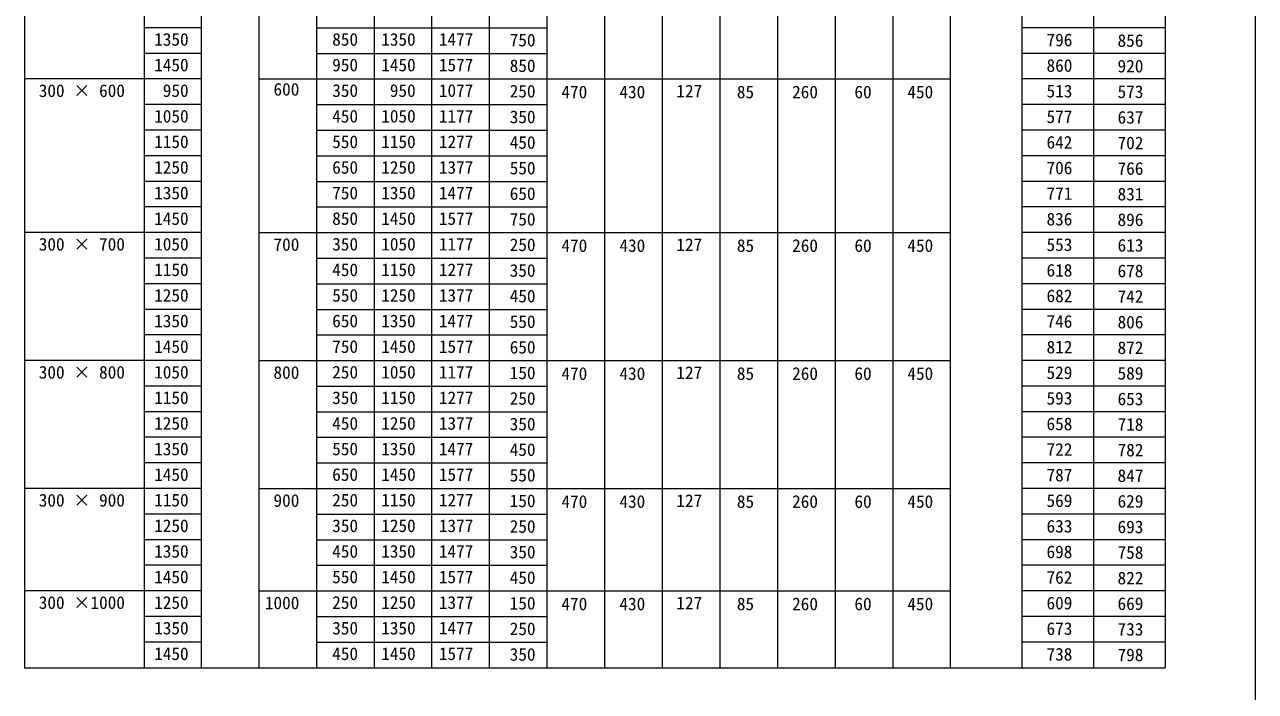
# Model space of a CAD drawing. Units: millimetres, scale not verified. Extents: x 50430 to 75195, y 72432 to 91573.
# Drawn here: x 57258 to 60621, y 75255 to 77077 of the extents above; entities that cross this region are included whole.
import ezdxf
from ezdxf.enums import TextEntityAlignment as Align

# ---------------------------------------------------------------- set-up
doc = ezdxf.new("R2010")
doc.units = ezdxf.units.MM
doc.header["$LTSCALE"] = 25
for name, color, linetype, lineweight in [('0_2', 7, 'Continuous', 20), ('寸法引出', 7, 'Continuous', 20), ('枠', 5, 'Continuous', 20)]:
    doc.layers.add(name, color=color, linetype=linetype, lineweight=lineweight)
doc.styles.add('ＭＳ ゴシック', font='')
doc.styles.get('ＭＳ ゴシック').set_extended_font_data('MS Gothic')

msp = doc.modelspace()

# ---------------------------------------------------------------- linework, layer by layer
at = {"layer": '0_2'}
for p, q in [((57258.4, 78886.96), (57258.4, 75320.05)), ((57740.67, 78886.96), (57740.67, 75320.05)), ((59787.63, 78886.96), (59787.63, 75320.05)), ((60374.88, 78886.96), (60374.88, 75320.05)), ((57898.13, 78746.99), (57898.13, 75320.05)), ((58055.6, 78746.99), (58055.6, 75320.05)), ((58213.06, 78746.99), (58213.06, 75320.05)), ((58370.53, 78746.99), (58370.53, 75320.05)), ((58527.93, 78746.99), (58527.93, 75320.05)), ((58685.34, 78746.99), (58685.34, 75320.05)), ((58842.86, 78746.99), (58842.86, 75320.05)), ((59000.32, 78746.99), (59000.32, 75320.05)), ((59157.78, 78746.99), (59157.78, 75320.05)), ((59315.24, 78746.99), (59315.24, 75320.05)), ((59472.71, 78746.99), (59472.71, 75320.05)), ((59630.17, 78746.99), (59630.17, 75320.05)), ((59983.38, 78746.99), (59983.38, 75320.05)), ((60179.13, 78746.99), (60179.13, 75320.05)), ((57584.66, 78677.01), (57584.66, 75320.05)), ((57740.67, 77068.3), (57584.66, 77068.3)), ((58055.6, 77068.3), (58527.93, 77068.3)), ((60374.88, 77068.3), (59983.38, 77068.3)), ((57740.67, 76998.37), (57584.66, 76998.37)), ((58055.6, 76998.37), (58527.93, 76998.37)), ((60374.88, 76998.37), (59983.38, 76998.37)), ((57740.67, 76928.44), (57258.4, 76928.44)), ((60374.88, 76928.44), (59983.38, 76928.44)), ((57740.67, 76858.51), (57584.66, 76858.51)), ((58055.6, 76858.51), (58527.93, 76858.51)), ((60374.88, 76858.51), (59983.38, 76858.51)), ((57740.67, 76788.58), (57584.66, 76788.58)), ((58055.6, 76788.58), (58527.93, 76788.58)), ((60374.88, 76788.58), (59983.38, 76788.58)), ((57740.67, 76718.65), (57584.66, 76718.65)), ((58055.6, 76718.65), (58527.93, 76718.65)), ((60374.88, 76718.65), (59983.38, 76718.65)), ((57740.67, 76648.72), (57584.66, 76648.72)), ((58055.6, 76648.72), (58527.93, 76648.72)), ((60374.88, 76648.72), (59983.38, 76648.72)), ((57740.67, 76578.79), (57584.66, 76578.79)), ((58055.6, 76578.79), (58527.93, 76578.79)), ((60374.88, 76578.79), (59983.38, 76578.79)), ((57740.67, 76508.86), (57258.4, 76508.86)), ((60374.88, 76508.86), (59983.38, 76508.86)), ((57740.67, 76438.93), (57584.66, 76438.93)), ((58055.6, 76438.93), (58527.93, 76438.93)), ((60374.88, 76438.93), (59983.38, 76438.93)), ((57740.67, 76369), (57584.66, 76369)), ((58055.6, 76369), (58527.93, 76369)), ((60374.88, 76369), (59983.38, 76369)), ((57740.67, 76299.07), (57584.66, 76299.07)), ((58055.6, 76299.07), (58527.93, 76299.07)), ((60374.88, 76299.07), (59983.38, 76299.07)), ((57740.67, 76229.14), (57584.66, 76229.14)), ((58055.6, 76229.14), (58527.93, 76229.14)), ((60374.88, 76229.14), (59983.38, 76229.14)), ((57740.67, 76159.21), (57258.4, 76159.21)), ((60374.88, 76159.21), (59983.38, 76159.21)), ((57740.67, 76089.28), (57584.66, 76089.28)), ((58055.6, 76089.28), (58527.93, 76089.28)), ((60374.88, 76089.28), (59983.38, 76089.28)), ((57740.67, 76019.35), (57584.66, 76019.35)), ((58055.6, 76019.35), (58527.93, 76019.35)), ((60374.88, 76019.35), (59983.38, 76019.35)), ((57740.67, 75949.42), (57584.66, 75949.42)), ((58055.6, 75949.42), (58527.93, 75949.42)), ((60374.88, 75949.42), (59983.38, 75949.42)), ((57740.67, 75879.49), (57584.66, 75879.49)), ((58055.6, 75879.49), (58527.93, 75879.49)), ((60374.88, 75879.49), (59983.38, 75879.49)), ((57740.67, 75809.56), (57258.4, 75809.56)), ((60374.88, 75809.56), (59983.38, 75809.56)), ((57740.67, 75739.63), (57584.66, 75739.63)), ((58055.6, 75739.63), (58527.93, 75739.63)), ((60374.88, 75739.63), (59983.38, 75739.63)), ((57740.67, 75669.7), (57584.66, 75669.7)), ((58055.6, 75669.7), (58527.93, 75669.7)), ((60374.88, 75669.7), (59983.38, 75669.7)), ((57740.67, 75599.77), (57584.66, 75599.77)), ((58055.6, 75599.77), (58527.93, 75599.77)), ((60374.88, 75599.77), (59983.38, 75599.77)), ((57740.67, 75529.84), (57258.4, 75529.84)), ((60374.88, 75529.84), (59983.38, 75529.84)), ((57740.67, 75459.92), (57584.66, 75459.92)), ((58055.6, 75459.92), (58527.93, 75459.92)), ((60374.88, 75459.92), (59983.38, 75459.92)), ((57740.67, 75389.99), (57584.66, 75389.99)), ((58055.6, 75389.99), (58527.93, 75389.99)), ((60374.88, 75389.99), (59983.38, 75389.99)), ((57258.4, 75320.05), (60374.88, 75320.05))]:
    msp.add_line(p, q, dxfattribs=at)
at = {"layer": '寸法引出'}
for p, q in [((58527.93, 77068.3), (58685.34, 77068.3)), ((58527.93, 76998.37), (58685.34, 76998.37)), ((57898.13, 76928.44), (59787.63, 76928.44)), ((58527.93, 76858.51), (58685.34, 76858.51)), ((58527.93, 76788.58), (58685.34, 76788.58)), ((58527.93, 76718.65), (58685.34, 76718.65)), ((58527.93, 76648.72), (58685.34, 76648.72)), ((58527.93, 76578.79), (58685.34, 76578.79)), ((57898.13, 76508.86), (59787.63, 76508.86)), ((58527.93, 76438.93), (58685.34, 76438.93)), ((58527.93, 76369), (58685.34, 76369)), ((58527.93, 76299.07), (58685.34, 76299.07)), ((58527.93, 76229.14), (58685.34, 76229.14)), ((57898.13, 76159.21), (59787.63, 76159.21)), ((58527.93, 76089.28), (58685.34, 76089.28)), ((58527.93, 76019.35), (58685.34, 76019.35)), ((58527.93, 75949.42), (58685.34, 75949.42)), ((58527.93, 75879.49), (58685.34, 75879.49)), ((57898.13, 75809.56), (59787.63, 75809.56)), ((58527.93, 75739.63), (58685.34, 75739.63)), ((58527.93, 75669.7), (58685.34, 75669.7)), ((58527.93, 75599.77), (58685.34, 75599.77)), ((57898.13, 75529.84), (59787.63, 75529.84)), ((58527.93, 75459.92), (58685.34, 75459.92)), ((58527.93, 75389.99), (58685.34, 75389.99))]:
    msp.add_line(p, q, dxfattribs=at)
at = {"layer": '枠'}
msp.add_line((60621.16, 74227.51), (60621.16, 79741.8), dxfattribs=at)

# ---------------------------------------------------------------- texts
at = {"layer": '0_2', "style": 'ＭＳ ゴシック'}
for s, p in [('1350', (57612.35, 77008.9)), (' 850', (58075.27, 77008.91)), ('1350', (58232.73, 77008.9)), ('1477', (58390.2, 77008.9)), ('796', (60050.53, 77007.5)), ('1450', (57612.35, 76938.97)), (' 950', (58075.27, 76938.97)), ('1450', (58232.73, 76938.97)), ('1577', (58390.2, 76938.97)), ('860', (60050.53, 76937.57)), ('300 × 600', (57297.04, 76868.78)), (' 950', (57612.35, 76869.04)), (' 600', (57914.86, 76872.54)), (' 350', (58075.27, 76869.05)), (' 950', (58232.73, 76869.04)), ('1077', (58390.2, 76869.04)), ('470', (58725.12, 76865.22)), ('430', (58883.55, 76865.22)), ('127', (59039.13, 76867.64)), ('85', (59204.4, 76865.22)), ('260', (59355.41, 76865.22)), ('60', (59525.62, 76865.22)), ('450', (59670.27, 76865.22)), ('513', (60050.53, 76867.64)), ('1050', (57612.35, 76799.11)), (' 450', (58075.27, 76799.12)), ('1050', (58232.73, 76799.11)), ('1177', (58390.2, 76799.11)), ('577', (60050.53, 76797.71)), ('1150', (57612.35, 76729.18)), (' 550', (58075.27, 76729.19)), ('1150', (58232.73, 76729.18)), ('1277', (58390.2, 76729.18)), ('642', (60050.53, 76727.78)), ('1250', (57612.35, 76659.25)), (' 650', (58075.27, 76659.26)), ('1250', (58232.73, 76659.25)), ('1377', (58390.2, 76659.25)), ('706', (60050.53, 76657.85)), ('1350', (57612.35, 76589.32)), (' 750', (58075.27, 76589.32)), ('1350', (58232.73, 76589.32)), ('1477', (58390.2, 76589.32)), ('771', (60050.53, 76587.92)), ('1450', (57612.35, 76519.39)), (' 850', (58075.27, 76519.4)), ('1450', (58232.73, 76519.39)), ('1577', (58390.2, 76519.39)), ('836', (60050.53, 76517.99)), ('300 × 700', (57297.04, 76449.2)), ('1050', (57612.35, 76449.46)), (' 700', (57914.86, 76448.48)), (' 350', (58075.27, 76449.47)), ('1050', (58232.73, 76449.46)), ('1177', (58390.2, 76449.46)), ('470', (58725.12, 76445.64)), ('430', (58883.55, 76445.64)), ('127', (59039.13, 76448.06)), ('85', (59204.4, 76445.64)), ('260', (59355.41, 76445.64)), ('60', (59525.62, 76445.64)), ('450', (59670.27, 76445.64)), ('553', (60050.53, 76448.06)), ('1150', (57612.35, 76379.53)), (' 450', (58075.27, 76379.54)), ('1150', (58232.73, 76379.53)), ('1277', (58390.2, 76379.53)), ('618', (60050.53, 76378.13)), ('1250', (57612.35, 76309.6)), (' 550', (58075.27, 76309.61)), ('1250', (58232.73, 76309.6)), ('1377', (58390.2, 76309.6)), ('682', (60050.53, 76308.2)), ('1350', (57612.35, 76239.67)), (' 650', (58075.27, 76239.68)), ('1350', (58232.73, 76239.67)), ('1477', (58390.2, 76239.67)), ('746', (60050.53, 76238.27)), ('1450', (57612.35, 76169.74)), (' 750', (58075.27, 76169.74)), ('1450', (58232.73, 76169.74)), ('1577', (58390.2, 76169.74)), ('812', (60050.53, 76168.34)), ('300 × 800', (57297.04, 76099.55)), ('1050', (57612.35, 76099.81)), (' 800', (57914.86, 76098.83)), (' 250', (58075.27, 76099.82)), ('1050', (58232.73, 76099.81)), ('1177', (58390.2, 76099.81)), ('470', (58725.12, 76095.99)), ('430', (58883.55, 76095.99)), ('127', (59039.13, 76098.41)), ('85', (59204.4, 76095.99)), ('260', (59355.41, 76095.99)), ('60', (59525.62, 76095.99)), ('450', (59670.27, 76095.99)), ('529', (60050.53, 76098.41)), ('1150', (57612.35, 76029.88)), (' 350', (58075.27, 76029.89)), ('1150', (58232.73, 76029.88)), ('1277', (58390.2, 76029.88)), ('593', (60050.53, 76028.48)), ('1250', (57612.35, 75959.95)), (' 450', (58075.27, 75959.96)), ('1250', (58232.73, 75959.95)), ('1377', (58390.2, 75959.95)), ('658', (60050.53, 75958.55)), ('1350', (57612.35, 75890.02)), (' 550', (58075.27, 75890.03)), ('1350', (58232.73, 75890.02)), ('1477', (58390.2, 75890.02)), ('722', (60050.53, 75888.62)), ('1450', (57612.35, 75820.09)), (' 650', (58075.27, 75820.1)), ('1450', (58232.73, 75820.09)), ('1577', (58390.2, 75820.09)), ('787', (60050.53, 75818.69)), ('300 × 900', (57297.04, 75749.9)), ('1150', (57612.35, 75750.17)), (' 900', (57914.86, 75749.18)), (' 250', (58075.27, 75750.17)), ('1150', (58232.73, 75750.17)), ('1277', (58390.2, 75750.17)), ('470', (58725.12, 75746.34)), ('430', (58883.55, 75746.34)), ('127', (59039.13, 75748.77)), ('85', (59204.4, 75746.34)), ('260', (59355.41, 75746.34)), ('60', (59525.62, 75746.34)), ('450', (59670.27, 75746.34)), ('569', (60050.53, 75748.76)), ('1250', (57612.35, 75680.24)), (' 350', (58075.27, 75680.24)), ('1250', (58232.73, 75680.24)), ('1377', (58390.2, 75680.24)), ('633', (60050.53, 75678.84)), ('1350', (57612.35, 75610.31)), (' 450', (58075.27, 75610.31)), ('1350', (58232.73, 75610.31)), ('1477', (58390.2, 75610.31)), ('698', (60050.53, 75608.91)), ('1450', (57612.35, 75540.38)), (' 550', (58075.27, 75540.38)), ('1450', (58232.73, 75540.38)), ('1577', (58390.2, 75540.38)), ('762', (60050.53, 75538.97)), ('300 ×1000', (57297.04, 75470.18)), ('1250', (57612.35, 75470.45)), ('1000', (57914.86, 75469.47)), (' 250', (58075.27, 75470.45)), ('1250', (58232.73, 75470.45)), ('1377', (58390.2, 75470.45)), ('470', (58725.12, 75466.62)), ('430', (58883.55, 75466.62)), ('127', (59039.13, 75469.05)), ('85', (59204.4, 75466.62)), ('260', (59355.41, 75466.62)), ('60', (59525.62, 75466.62)), ('450', (59670.27, 75466.62)), ('609', (60050.53, 75469.05)), ('1350', (57612.35, 75400.52)), (' 350', (58075.27, 75400.52)), ('1350', (58232.73, 75400.52)), ('1477', (58390.2, 75400.52)), ('673', (60050.53, 75399.12)), ('1450', (57612.35, 75330.59)), (' 450', (58075.27, 75330.59)), ('1450', (58232.73, 75330.59)), ('1577', (58390.2, 75330.59)), ('738', (60050.53, 75329.19))]:
    msp.add_text(s, height=34.61, dxfattribs=at).set_placement(p, align=Align.BOTTOM_LEFT)
for s, p in [('750', (58654.41, 77007.05)), ('850', (58654.41, 76937.12)), ('250', (58654.41, 76867.46)), ('350', (58654.41, 76797.27)), ('450', (58654.41, 76727.33)), ('550', (58654.41, 76657.41)), ('650', (58654.41, 76587.48)), ('750', (58654.41, 76517.54)), ('250', (58654.41, 76447.88)), ('350', (58654.41, 76377.69)), ('450', (58654.41, 76307.75)), ('550', (58654.41, 76237.82)), ('650', (58654.41, 76167.9)), ('150', (58654.41, 76097.97)), ('250', (58654.41, 76028.04)), ('350', (58654.41, 75958.11)), ('450', (58654.41, 75888.18)), ('550', (58654.41, 75818.25)), ('150', (58654.41, 75748.32)), ('250', (58654.41, 75678.39)), ('350', (58654.41, 75608.46)), ('450', (58654.41, 75538.53)), ('150', (58654.41, 75468.6)), ('250', (58654.41, 75398.67)), ('350', (58654.41, 75328.74))]:
    msp.add_text(s, height=34.61, dxfattribs=at).set_placement(p, align=Align.BOTTOM_RIGHT)
for s, p in [('856', (60315.22, 77033.5)), ('920', (60315.22, 76963.57)), ('573', (60315.22, 76893.64)), ('637', (60315.22, 76823.71)), ('702', (60315.22, 76753.78)), ('766', (60315.22, 76683.85)), ('831', (60315.22, 76613.92)), ('896', (60315.22, 76543.99)), ('613', (60315.22, 76474.06)), ('678', (60315.22, 76404.13)), ('742', (60315.22, 76334.2)), ('806', (60315.22, 76264.27)), ('872', (60315.22, 76194.34)), ('589', (60315.22, 76124.41)), ('653', (60315.22, 76054.48)), ('718', (60315.22, 75984.55)), ('782', (60315.22, 75914.62)), ('847', (60315.22, 75844.69)), ('629', (60315.22, 75774.76)), ('693', (60315.22, 75704.83)), ('758', (60315.22, 75634.9)), ('822', (60315.22, 75564.97)), ('669', (60315.22, 75495.04)), ('733', (60315.22, 75425.12)), ('798', (60315.22, 75355.18))]:
    msp.add_text(s, height=34.61, dxfattribs=at).set_placement(p, align=Align.MIDDLE_RIGHT)

doc.saveas('drawing.dxf')
